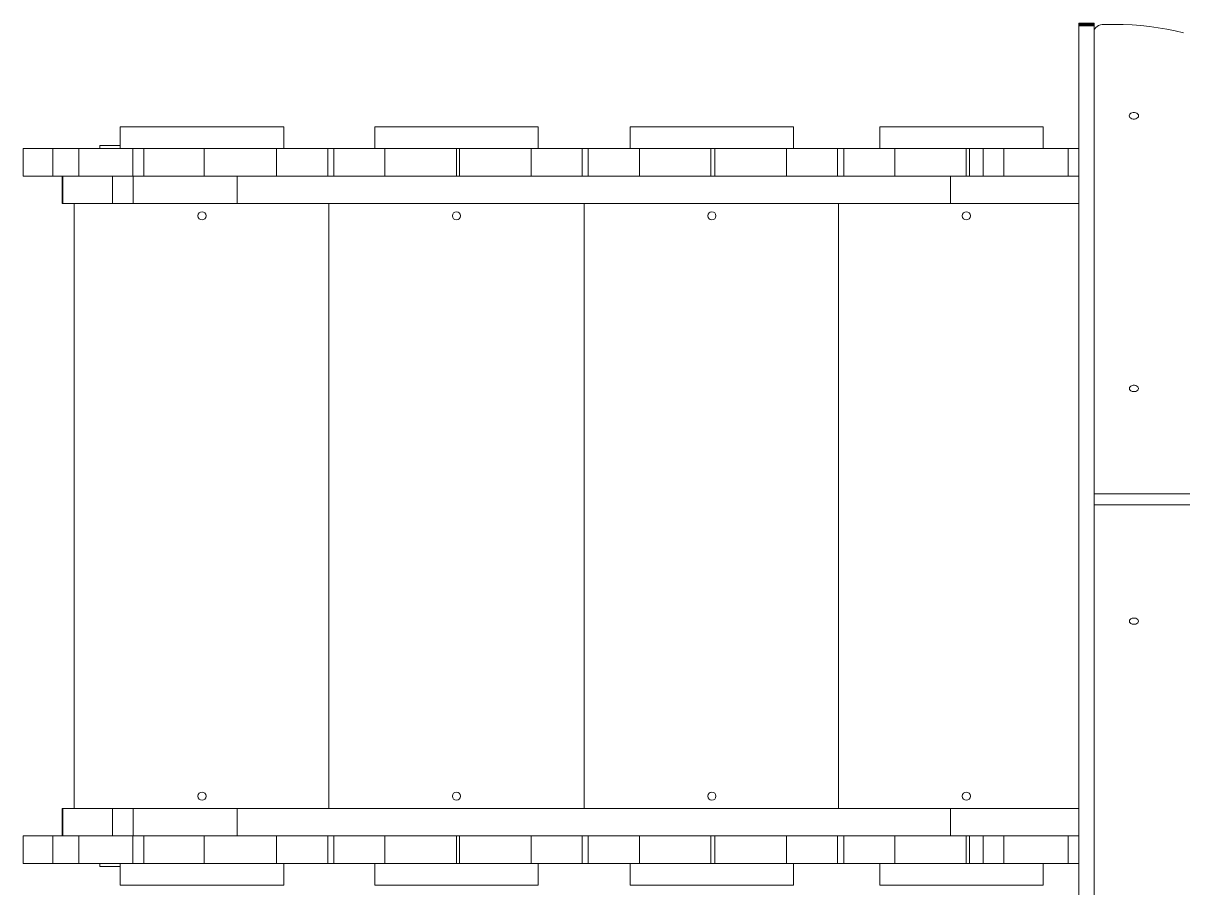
# Model space of a CAD drawing. Header units: millimetres. Extents: x -7083 to 7374, y -8368 to 7509.
# Drawn here: x -2122 to -987, y 2674 to 3521 of the extents above; entities that cross this region are included whole.
import ezdxf

# ---------------------------------------------------------------- set-up
doc = ezdxf.new("R2010")
doc.units = ezdxf.units.MM
doc.layers.add('DIKOM_ОБЪЕКТ', color=7, linetype='Continuous')

msp = doc.modelspace()

# ---------------------------------------------------------------- linework, layer by layer
at = {"layer": 'DIKOM_ОБЪЕКТ', "color": 7, "linetype": 'Continuous', "lineweight": 15}
for p, q in [((-1073.712, 3520.55), (-1088.712, 3520.55)), ((-1088.712, 3520.372), (-1088.712, 3520.55)), ((-1073.712, 3520.372), (-1088.712, 3520.372)), ((-1088.712, 3519.886), (-1088.712, 3520.372)), ((-1073.712, 3519.886), (-1088.712, 3519.886)), ((-1088.712, 3519.097), (-1088.712, 3519.886)), ((-1073.712, 3519.097), (-1088.712, 3519.097)), ((-1088.712, 3518.008), (-1088.712, 3519.097)), ((-1073.712, 3520.55), (-1073.712, 3520.372)), ((-1073.712, 3520.372), (-1073.712, 3519.886)), ((-1073.712, 3519.886), (-1073.712, 3519.097)), ((-1073.712, 3519.097), (-1073.712, 3518.008)), ((-1053.712, 3519.327), (-1063.712, 3519.327)), ((-1073.712, 3518.008), (-1088.712, 3518.008)), ((-1088.712, 3516.623), (-1088.712, 3518.008)), ((-1088.712, 3514.949), (-1088.712, 3516.623)), ((-1088.712, 3512.987), (-1088.712, 3514.949)), ((-1088.712, 3510.744), (-1088.712, 3512.987)), ((-1088.712, 3508.223), (-1088.712, 3510.744)), ((-1088.712, 3505.429), (-1088.712, 3508.223)), ((-1073.712, 3518.008), (-1073.712, 3516.623)), ((-1073.712, 3516.623), (-1073.712, 3514.949)), ((-1073.712, 3514.949), (-1073.712, 3512.987)), ((-1073.712, 3512.987), (-1073.712, 3510.744)), ((-1073.712, 3510.744), (-1073.712, 3508.223)), ((-1073.712, 3508.223), (-1073.712, 3505.429)), ((-1088.712, 3502.365), (-1088.712, 3505.429)), ((-1088.712, 3499.037), (-1088.712, 3502.365)), ((-1088.712, 3495.448), (-1088.712, 3499.037)), ((-1088.712, 3491.603), (-1088.712, 3495.448)), ((-1073.712, 3505.429), (-1073.712, 3502.365)), ((-1073.712, 3502.365), (-1073.712, 3499.037)), ((-1073.712, 3499.037), (-1073.712, 3495.448)), ((-1073.712, 3495.448), (-1073.712, 3491.603)), ((-1088.712, 3487.507), (-1088.712, 3491.603)), ((-1088.712, 3084.456), (-1088.712, 3487.507)), ((-1073.712, 3491.603), (-1073.712, 3487.507)), ((-1073.712, 3487.507), (-1073.712, 3084.456)), ((-2026.712, 3418.956), (-2026.712, 3397.956)), ((-1866.712, 3418.956), (-2026.712, 3418.956)), ((-1866.712, 3397.956), (-1866.712, 3418.956)), ((-1777.712, 3418.956), (-1777.712, 3397.956)), ((-1617.712, 3418.956), (-1777.712, 3418.956)), ((-1617.712, 3397.956), (-1617.712, 3418.956)), ((-1527.712, 3418.956), (-1527.712, 3397.956)), ((-1367.712, 3418.956), (-1527.712, 3418.956)), ((-1367.712, 3397.956), (-1367.712, 3418.956)), ((-1283.491, 3418.956), (-1283.491, 3397.956)), ((-1123.491, 3418.956), (-1283.491, 3418.956)), ((-1123.491, 3397.956), (-1123.491, 3418.956)), ((-2121.712, 3397.956), (-2121.712, 3370.956)), ((-2092.583, 3397.956), (-2121.712, 3397.956)), ((-2092.583, 3370.956), (-2092.583, 3397.956)), ((-2067.395, 3397.956), (-2092.583, 3397.956)), ((-2067.395, 3397.956), (-2067.395, 3370.956)), ((-2014.461, 3397.956), (-2067.395, 3397.956)), ((-2046.712, 3400.956), (-2046.712, 3397.956)), ((-2026.712, 3400.956), (-2046.712, 3400.956)), ((-2014.461, 3370.956), (-2014.461, 3397.956)), ((-2003.673, 3397.956), (-2014.461, 3397.956)), ((-2003.673, 3397.956), (-2003.673, 3370.956)), ((-1944.761, 3397.956), (-2003.673, 3397.956)), ((-1944.761, 3397.956), (-1944.761, 3370.956)), ((-1873.712, 3397.956), (-1944.761, 3397.956)), ((-1873.712, 3397.956), (-1873.712, 3370.956)), ((-1823.712, 3397.956), (-1873.712, 3397.956)), ((-1823.712, 3370.956), (-1823.712, 3397.956)), ((-1817.712, 3397.956), (-1823.712, 3397.956)), ((-1817.712, 3397.956), (-1817.712, 3370.956)), ((-1767.712, 3397.956), (-1817.712, 3397.956)), ((-1767.712, 3370.956), (-1767.712, 3397.956)), ((-1697.712, 3397.956), (-1767.712, 3397.956)), ((-1697.712, 3397.956), (-1697.712, 3370.956)), ((-1694.712, 3397.956), (-1697.712, 3397.956)), ((-1694.712, 3397.956), (-1694.712, 3370.956)), ((-1624.712, 3397.956), (-1694.712, 3397.956)), ((-1624.712, 3397.956), (-1624.712, 3370.956)), ((-1574.712, 3397.956), (-1624.712, 3397.956)), ((-1574.712, 3370.956), (-1574.712, 3397.956)), ((-1568.712, 3397.956), (-1574.712, 3397.956)), ((-1568.712, 3397.956), (-1568.712, 3370.956)), ((-1518.712, 3397.956), (-1568.712, 3397.956)), ((-1518.712, 3370.956), (-1518.712, 3397.956)), ((-1448.712, 3397.956), (-1518.712, 3397.956)), ((-1448.712, 3397.956), (-1448.712, 3370.956)), ((-1444.712, 3397.956), (-1448.712, 3397.956)), ((-1444.712, 3397.956), (-1444.712, 3370.956)), ((-1374.712, 3397.956), (-1444.712, 3397.956)), ((-1374.712, 3397.956), (-1374.712, 3370.956)), ((-1324.712, 3397.956), (-1374.712, 3397.956)), ((-1324.712, 3370.956), (-1324.712, 3397.956)), ((-1318.712, 3397.956), (-1324.712, 3397.956)), ((-1318.712, 3397.956), (-1318.712, 3370.956)), ((-1268.712, 3397.956), (-1318.712, 3397.956)), ((-1268.712, 3370.956), (-1268.712, 3397.956)), ((-1198.712, 3397.956), (-1268.712, 3397.956)), ((-1198.712, 3397.956), (-1198.712, 3370.956)), ((-1195.712, 3397.956), (-1198.712, 3397.956)), ((-1195.712, 3397.956), (-1195.712, 3370.956)), ((-1182.17, 3397.956), (-1195.712, 3397.956)), ((-1182.17, 3397.956), (-1182.17, 3370.956)), ((-1161.993, 3397.956), (-1182.17, 3397.956)), ((-1161.993, 3370.956), (-1161.993, 3397.956)), ((-1098.89, 3397.956), (-1161.993, 3397.956)), ((-1098.89, 3397.956), (-1098.89, 3370.956)), ((-1088.712, 3397.956), (-1098.89, 3397.956)), ((-2121.712, 3370.956), (-2092.583, 3370.956)), ((-2074.065, 3370.956), (-2092.583, 3370.956)), ((-2083.605, 3370.956), (-2083.605, 3343.956)), ((-2082.957, 3343.956), (-2082.957, 3370.956)), ((-2034.299, 3370.956), (-2074.065, 3370.956)), ((-2034.299, 3343.956), (-2034.299, 3370.956)), ((-2014.171, 3370.956), (-2034.299, 3370.956)), ((-2014.171, 3343.956), (-2014.171, 3370.956)), ((-1912.302, 3370.956), (-2014.171, 3370.956)), ((-1912.302, 3343.956), (-1912.302, 3370.956)), ((-1214.257, 3370.956), (-1912.302, 3370.956)), ((-1214.257, 3343.956), (-1214.257, 3370.956)), ((-1181.376, 3370.956), (-1214.257, 3370.956)), ((-1181.376, 3370.956), (-1161.993, 3370.956)), ((-1098.89, 3370.956), (-1161.993, 3370.956)), ((-1098.89, 3370.956), (-1088.712, 3370.956)), ((-2083.605, 3343.956), (-2082.957, 3343.956)), ((-2082.957, 3343.956), (-2034.299, 3343.956)), ((-2071.712, 3343.956), (-2071.712, 2751.956)), ((-2034.299, 3343.956), (-2014.171, 3343.956)), ((-2014.171, 3343.956), (-1912.302, 3343.956)), ((-1912.302, 3343.956), (-1214.257, 3343.956)), ((-1822.712, 3343.956), (-1822.712, 2751.956)), ((-1572.712, 3343.956), (-1572.712, 2751.956)), ((-1323.712, 3343.956), (-1323.712, 2751.956)), ((-1214.257, 3343.956), (-1088.712, 3343.956)), ((-1088.712, 3082.592), (-1088.712, 3084.456)), ((-1088.712, 3080.661), (-1088.712, 3082.592)), ((-1088.712, 3078.668), (-1088.712, 3080.661)), ((-1088.712, 3076.617), (-1088.712, 3078.668)), ((-1088.712, 3074.512), (-1088.712, 3076.617)), ((-1073.712, 3084.456), (-1073.712, 3082.592)), ((-1073.712, 3082.592), (-1073.712, 3080.661)), ((-1073.712, 3080.661), (-1073.712, 3078.668)), ((-1073.712, 3078.668), (-1073.712, 3076.617)), ((-1073.712, 3076.617), (-1073.712, 3074.512)), ((-1088.712, 3072.358), (-1088.712, 3074.512)), ((-1088.712, 3070.159), (-1088.712, 3072.358)), ((-1088.712, 3067.921), (-1088.712, 3070.159)), ((-1088.712, 3065.646), (-1088.712, 3067.921)), ((-1088.712, 3063.341), (-1088.712, 3065.646)), ((-1073.712, 3074.512), (-1073.712, 3072.358)), ((-1073.712, 3072.358), (-1073.712, 3070.159)), ((-1073.712, 3070.159), (-1073.712, 3067.921)), ((-1073.712, 3067.921), (-1073.712, 3065.646)), ((-1073.712, 3065.646), (-1073.712, 3063.341)), ((-1088.712, 3061.008), (-1088.712, 3063.341)), ((-1088.712, 3058.653), (-1088.712, 3061.008)), ((-1088.712, 3056.281), (-1088.712, 3058.653)), ((-1088.712, 3053.895), (-1088.712, 3056.281)), ((-1088.712, 3051.5), (-1088.712, 3053.895)), ((-1073.712, 3063.341), (-1073.712, 3061.008)), ((-1073.712, 3061.008), (-1073.712, 3058.653)), ((-623.712, 3059.707), (-1073.712, 3059.707)), ((-1073.712, 3058.653), (-1073.712, 3056.281)), ((-1073.712, 3056.281), (-1073.712, 3053.895)), ((-1073.712, 3053.895), (-1073.712, 3051.5)), ((-1088.712, 3049.101), (-1088.712, 3051.5)), ((-1088.712, 3046.701), (-1088.712, 3049.101)), ((-1088.712, 3044.306), (-1088.712, 3046.701)), ((-1088.712, 3041.92), (-1088.712, 3044.306)), ((-1088.712, 3039.548), (-1088.712, 3041.92)), ((-1073.712, 3051.5), (-1073.712, 3049.101)), ((-623.712, 3049.101), (-1073.712, 3049.101)), ((-1073.712, 3049.101), (-1073.712, 3046.701)), ((-1073.712, 3046.701), (-1073.712, 3044.306)), ((-1073.712, 3044.306), (-1073.712, 3041.92)), ((-1073.712, 3041.92), (-1073.712, 3039.548)), ((-1088.712, 3037.193), (-1088.712, 3039.548)), ((-1088.712, 3034.861), (-1088.712, 3037.193)), ((-1088.712, 3032.555), (-1088.712, 3034.861)), ((-1088.712, 3030.281), (-1088.712, 3032.555)), ((-1088.712, 3028.042), (-1088.712, 3030.281)), ((-1073.712, 3039.548), (-1073.712, 3037.193)), ((-1073.712, 3037.193), (-1073.712, 3034.861)), ((-1073.712, 3034.861), (-1073.712, 3032.555)), ((-1073.712, 3032.555), (-1073.712, 3030.281)), ((-1073.712, 3030.281), (-1073.712, 3028.042)), ((-1088.712, 3025.843), (-1088.712, 3028.042)), ((-1088.712, 3023.689), (-1088.712, 3025.843)), ((-1088.712, 3021.585), (-1088.712, 3023.689)), ((-1088.712, 3019.533), (-1088.712, 3021.585)), ((-1088.712, 3017.54), (-1088.712, 3019.533)), ((-1073.712, 3028.042), (-1073.712, 3025.843)), ((-1073.712, 3025.843), (-1073.712, 3023.689)), ((-1073.712, 3023.689), (-1073.712, 3021.585)), ((-1073.712, 3021.585), (-1073.712, 3019.533)), ((-1073.712, 3019.533), (-1073.712, 3017.54)), ((-1088.712, 3015.609), (-1088.712, 3017.54)), ((-1088.712, 3013.745), (-1088.712, 3015.609)), ((-1088.712, 2610.695), (-1088.712, 3013.745)), ((-1073.712, 3017.54), (-1073.712, 3015.609)), ((-1073.712, 3015.609), (-1073.712, 3013.745)), ((-1073.712, 3013.745), (-1073.712, 2610.695)), ((-2083.605, 2751.956), (-2083.605, 2724.956)), ((-2082.957, 2751.956), (-2083.605, 2751.956)), ((-2082.957, 2724.956), (-2082.957, 2751.956)), ((-2034.299, 2751.956), (-2082.957, 2751.956)), ((-2034.299, 2724.956), (-2034.299, 2751.956)), ((-2014.171, 2751.956), (-2034.299, 2751.956)), ((-2014.171, 2724.956), (-2014.171, 2751.956)), ((-1912.302, 2751.956), (-2014.171, 2751.956)), ((-1912.302, 2724.956), (-1912.302, 2751.956)), ((-1214.257, 2751.956), (-1912.302, 2751.956)), ((-1214.257, 2724.956), (-1214.257, 2751.956)), ((-1088.712, 2751.956), (-1214.257, 2751.956)), ((-2121.712, 2724.956), (-2121.712, 2697.956)), ((-2092.583, 2724.956), (-2121.712, 2724.956)), ((-2092.583, 2697.956), (-2092.583, 2724.956)), ((-2074.065, 2724.956), (-2092.583, 2724.956)), ((-2074.065, 2724.956), (-2034.299, 2724.956)), ((-2067.395, 2724.956), (-2067.395, 2697.956)), ((-2034.299, 2724.956), (-2014.171, 2724.956)), ((-2014.461, 2697.956), (-2014.461, 2724.956)), ((-2014.171, 2724.956), (-1912.302, 2724.956)), ((-2003.673, 2724.956), (-2003.673, 2697.956)), ((-1944.761, 2724.956), (-1944.761, 2697.956)), ((-1912.302, 2724.956), (-1214.257, 2724.956)), ((-1873.712, 2724.956), (-1873.712, 2697.956)), ((-1823.712, 2697.956), (-1823.712, 2724.956)), ((-1817.712, 2724.956), (-1817.712, 2697.956)), ((-1767.712, 2697.956), (-1767.712, 2724.956)), ((-1697.712, 2724.956), (-1697.712, 2697.956)), ((-1694.712, 2724.956), (-1694.712, 2697.956)), ((-1624.712, 2724.956), (-1624.712, 2697.956)), ((-1574.712, 2697.956), (-1574.712, 2724.956)), ((-1568.712, 2724.956), (-1568.712, 2697.956)), ((-1518.712, 2697.956), (-1518.712, 2724.956)), ((-1448.712, 2724.956), (-1448.712, 2697.956)), ((-1444.712, 2724.956), (-1444.712, 2697.956)), ((-1374.712, 2724.956), (-1374.712, 2697.956)), ((-1324.712, 2697.956), (-1324.712, 2724.956)), ((-1318.712, 2724.956), (-1318.712, 2697.956)), ((-1268.712, 2697.956), (-1268.712, 2724.956)), ((-1214.257, 2724.956), (-1181.376, 2724.956)), ((-1198.712, 2724.956), (-1198.712, 2697.956)), ((-1195.712, 2724.956), (-1195.712, 2697.956)), ((-1182.17, 2724.956), (-1182.17, 2697.956)), ((-1161.993, 2724.956), (-1181.376, 2724.956)), ((-1161.993, 2697.956), (-1161.993, 2724.956)), ((-1098.89, 2724.956), (-1161.993, 2724.956)), ((-1098.89, 2724.956), (-1098.89, 2697.956)), ((-1088.712, 2724.956), (-1098.89, 2724.956)), ((-2121.712, 2697.956), (-2092.583, 2697.956)), ((-2067.395, 2697.956), (-2092.583, 2697.956)), ((-2067.395, 2697.956), (-2014.461, 2697.956)), ((-2046.712, 2697.956), (-2046.712, 2694.956)), ((-2046.712, 2694.956), (-2026.712, 2694.956)), ((-2026.712, 2697.956), (-2026.712, 2676.956)), ((-2003.673, 2697.956), (-2014.461, 2697.956)), ((-1944.761, 2697.956), (-2003.673, 2697.956)), ((-1873.712, 2697.956), (-1944.761, 2697.956)), ((-1873.712, 2697.956), (-1823.712, 2697.956)), ((-1866.712, 2676.956), (-1866.712, 2697.956)), ((-1817.712, 2697.956), (-1823.712, 2697.956)), ((-1817.712, 2697.956), (-1767.712, 2697.956)), ((-1777.712, 2697.956), (-1777.712, 2676.956)), ((-1697.712, 2697.956), (-1767.712, 2697.956)), ((-1694.712, 2697.956), (-1697.712, 2697.956)), ((-1624.712, 2697.956), (-1694.712, 2697.956)), ((-1624.712, 2697.956), (-1574.712, 2697.956)), ((-1617.712, 2676.956), (-1617.712, 2697.956)), ((-1568.712, 2697.956), (-1574.712, 2697.956)), ((-1568.712, 2697.956), (-1518.712, 2697.956)), ((-1527.712, 2697.956), (-1527.712, 2676.956)), ((-1448.712, 2697.956), (-1518.712, 2697.956)), ((-1444.712, 2697.956), (-1448.712, 2697.956)), ((-1374.712, 2697.956), (-1444.712, 2697.956)), ((-1374.712, 2697.956), (-1324.712, 2697.956)), ((-1367.712, 2676.956), (-1367.712, 2697.956)), ((-1318.712, 2697.956), (-1324.712, 2697.956)), ((-1318.712, 2697.956), (-1268.712, 2697.956)), ((-1283.491, 2697.956), (-1283.491, 2676.956)), ((-1198.712, 2697.956), (-1268.712, 2697.956)), ((-1195.712, 2697.956), (-1198.712, 2697.956)), ((-1182.17, 2697.956), (-1195.712, 2697.956)), ((-1182.17, 2697.956), (-1161.993, 2697.956)), ((-1098.89, 2697.956), (-1161.993, 2697.956)), ((-1123.491, 2676.956), (-1123.491, 2697.956)), ((-1098.89, 2697.956), (-1088.712, 2697.956)), ((-1866.712, 2676.956), (-2026.712, 2676.956)), ((-1617.712, 2676.956), (-1777.712, 2676.956)), ((-1367.712, 2676.956), (-1527.712, 2676.956)), ((-1123.491, 2676.956), (-1283.491, 2676.956))]:
    msp.add_line(p, q, dxfattribs=at)
at = {"layer": 'DIKOM_ОБЪЕКТ', "color": 7, "linetype": 'Continuous', "lineweight": 15, "flags": 128}
for points in [[(-1063.712, 3519.327), (-1065.663, 3519.191), (-1067.538, 3518.788), (-1069.267, 3518.135), (-1070.783, 3517.256), (-1072.026, 3516.184), (-1072.95, 3514.962), (-1073.519, 3513.635), (-1073.712, 3512.256)], [(-986.055, 3510.989), (-994.234, 3512.928), (-1002.524, 3514.616), (-1010.909, 3516.05), (-1019.374, 3517.227), (-1027.902, 3518.144), (-1036.479, 3518.801), (-1045.087, 3519.195), (-1053.712, 3519.327)], [(-1030.151, 3429.901), (-1030.336, 3428.993), (-1030.875, 3428.158), (-1031.725, 3427.464), (-1032.817, 3426.968), (-1034.063, 3426.71), (-1035.361, 3426.71), (-1036.606, 3426.968), (-1037.698, 3427.464), (-1038.548, 3428.158), (-1039.087, 3428.993), (-1039.272, 3429.901), (-1039.087, 3430.81), (-1038.548, 3431.645), (-1037.698, 3432.339), (-1036.606, 3432.835), (-1035.361, 3433.093), (-1034.063, 3433.093), (-1032.817, 3432.835), (-1031.725, 3432.339), (-1030.875, 3431.645), (-1030.336, 3430.81), (-1030.151, 3429.901)], [(-1030.312, 3162.992), (-1030.49, 3162.115), (-1031.01, 3161.31), (-1031.83, 3160.641), (-1032.884, 3160.162), (-1034.085, 3159.912), (-1035.338, 3159.912), (-1036.539, 3160.162), (-1037.593, 3160.641), (-1038.413, 3161.31), (-1038.933, 3162.115), (-1039.112, 3162.992), (-1038.933, 3163.869), (-1038.413, 3164.674), (-1037.593, 3165.343), (-1036.539, 3165.822), (-1035.338, 3166.072), (-1034.085, 3166.072), (-1032.884, 3165.822), (-1031.83, 3165.343), (-1031.01, 3164.674), (-1030.49, 3163.869), (-1030.312, 3162.992)], [(-1039.112, 2935.209), (-1038.933, 2936.086), (-1038.413, 2936.891), (-1037.593, 2937.561), (-1036.539, 2938.039), (-1035.338, 2938.289), (-1034.085, 2938.289), (-1032.884, 2938.039), (-1031.83, 2937.561), (-1031.01, 2936.891), (-1030.49, 2936.086), (-1030.312, 2935.209), (-1030.49, 2934.333), (-1031.01, 2933.527), (-1031.83, 2932.858), (-1032.884, 2932.379), (-1034.085, 2932.13), (-1035.338, 2932.13), (-1036.539, 2932.379), (-1037.593, 2932.858), (-1038.413, 2933.527), (-1038.933, 2934.333), (-1039.112, 2935.209)]]:
    msp.add_lwpolyline(points, dxfattribs=at)
at = {"layer": 'DIKOM_ОБЪЕКТ', "color": 7, "linetype": 'Continuous', "lineweight": 15}
for centre in [(-1946.712, 3331.956), (-1697.712, 3331.956), (-1447.712, 3331.956), (-1198.712, 3331.956), (-1946.712, 2763.956), (-1697.712, 2763.956), (-1447.712, 2763.956), (-1198.712, 2763.956)]:
    msp.add_circle(centre, 4, dxfattribs=at)

doc.saveas('drawing.dxf')
